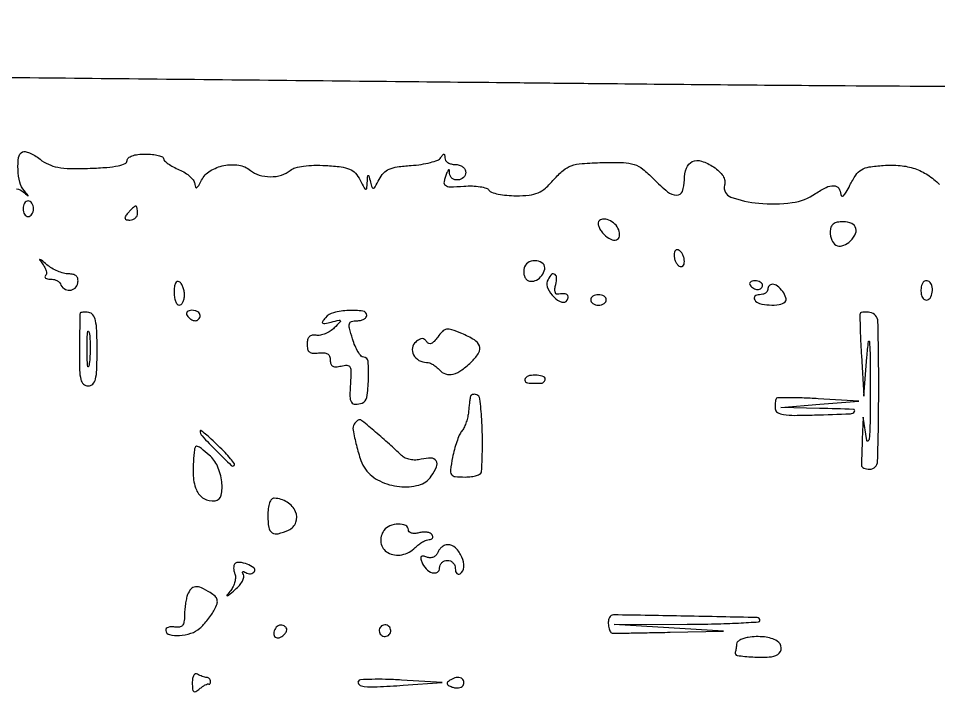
# Model space of a CAD drawing. Extents: x 0 to 5034, y 0 to 2560.
# Drawn here: x 1119.1 to 1295.8, y 1523.9 to 1655 of the extents above; entities that cross this region are included whole.
import ezdxf

# ---------------------------------------------------------------- set-up
doc = ezdxf.new("R2010")
doc.units = 0

msp = doc.modelspace()

# ---------------------------------------------------------------- linework, layer by layer
for points in [[(1335.047396, 1670.512766, 0.002272), (1335.21943, 1654.219003, 0.088942), (1335.90834, 1650.6849, -0.04039), (1336.702336, 1648.016351, -0.054181), (1336.954612, 1645.507142, -0.06616), (1336.672356, 1643.50684, -0.188411), (1335.841634, 1642.402124, -0.139257), (1334.212037, 1641.939097, -0.000276), (1307.009413, 1641.951253, -0.001686), (1273.709106, 1642.096831, -0.000691), (1228.5, 1642.50939, 0.000059), (1215.411025, 1642.645367, 0.000011), (1191.546875, 1642.889922, 0.000012), (1163.677591, 1643.174228, 0.000011), (1135, 1643.465462, -0.00093), (1107.604207, 1643.79406, -0.001392)], [(1118.758655, 1622.341458, -0.14192), (1120.05, 1621.75, 0.000938), (1120.926627, 1620.997148, 0.391638), (1121, 1621, 0.391638), (1121.002852, 1621.073373, 0.000938), (1120.25, 1621.95, -0.115987), (1119.401721, 1623.577337, -0.050157), (1119.035926, 1626.00844, -0.04967), (1119.151955, 1628.320383, -0.220424), (1119.882463, 1629.427358, -0.197306), (1120.385366, 1629.510564, -0.042979), (1121.23914, 1629.235618, -0.038604), (1122.241094, 1628.72082, -0.028689), (1123.261737, 1628.008758, 0.060268), (1124.873549, 1627.02912, 0.061813), (1126.658894, 1626.472413, 0.041176), (1129.07465, 1626.238586, 0.011547), (1132.869461, 1626.272383, 0.010535), (1136.1006, 1626.444015, 0.032628), (1138.262647, 1626.74731, 0.05), (1139.603416, 1627.168712, 0.298006), (1139.990187, 1627.75, -0.224746), (1140.237176, 1628.261312, -0.084329), (1140.949294, 1628.660013, -0.057067), (1142.059199, 1628.9177, -0.028537), (1143.5, 1629, -0.023699), (1144.84132, 1628.936389, -0.037816), (1145.971875, 1628.741888, -0.044076), (1146.779916, 1628.46144, -0.295322), (1147, 1628.12132, 0.208074), (1147.180943, 1627.70534, 0.033695), (1147.88125, 1627.135727, 0.032352), (1148.851056, 1626.540069, 0.023358), (1150, 1626, -0.042904), (1151.148909, 1625.404121, -0.049247), (1152.12308, 1624.64396, -0.055911), (1152.795872, 1623.842032, -0.145335), (1153.014742, 1623.12868, 0.094851), (1153.114614, 1622.631364, 0.47806), (1153.349, 1622.561014, 0.111258), (1153.729198, 1622.970031, 0.015269), (1154.287546, 1624, -0.141019), (1155.919667, 1625.764605, -0.087072), (1158.57313, 1626.795265, -0.086599), (1161.433477, 1626.86396, -0.136837), (1163.658772, 1625.868231, 0.101241), (1165.355291, 1624.961302, 0.071978), (1167.495098, 1624.647909, 0.07206), (1169.633377, 1624.95394, 0.102026), (1171.325376, 1625.855075, -0.105909), (1172.280607, 1626.354435, -0.033071), (1173.872517, 1626.684664, -0.029087), (1175.86906, 1626.845261, -0.019885), (1178.144526, 1626.805075, -0.015823), (1181.062274, 1626.544512, -0.070871), (1182.715361, 1626.100833, -0.109054), (1183.810258, 1625.317573, -0.066567), (1184.71096, 1624, 0.005538), (1185.484817, 1622.505456, 0.186289), (1185.783076, 1622.247227, 0.479548), (1185.99257, 1622.375402, 0.015536), (1186.10126, 1623.5, -0.002255), (1186.192133, 1624.800021, -0.33431), (1186.285644, 1624.906735, -0.39805), (1186.395174, 1624.83933, -0.002519), (1186.712861, 1623.627792, 0.021), (1187.028998, 1622.581395, 0.401827), (1187.30601, 1622.44025, 0.198805), (1187.640336, 1622.713613, 0.008081), (1188.370702, 1624.127792, -0.072285), (1189.210942, 1625.34318, -0.102554), (1190.279525, 1626.101538, -0.069159), (1191.871181, 1626.550116, -0.018327), (1194.504511, 1626.814212, 0.02118), (1196.457684, 1627.021353, 0.027218), (1198.226762, 1627.384449, 0.027055), (1199.628301, 1627.834873, 0.161216), (1200.215355, 1628.314212, -0.017185), (1200.60114, 1628.877204, -0.260394), (1200.809138, 1628.971642, -0.358227), (1200.948337, 1628.836329, -0.024839), (1200.984687, 1628.25, 0.156456), (1201.144102, 1627.773177, 0.095937), (1201.583002, 1627.367188, 0.078496), (1202.234059, 1627.09307, 0.060533), (1203, 1627, -0.072314), (1203.769411, 1626.888136, -0.08892), (1204.416667, 1626.5625, -0.10214), (1204.846791, 1626.075754, -0.130775), (1205, 1625.5, -0.206489), (1204.569795, 1624.502704, -0.170439), (1203.502954, 1624.028005, -0.180916), (1202.419828, 1624.335879, -0.221736), (1201.921053, 1625.25, 0.012807), (1201.865092, 1625.87933, 0.368729), (1201.754818, 1625.982056, 0.305583), (1201.612889, 1625.895099, 0.010802), (1201.346053, 1625.275, 0.038273), (1200.84154, 1623.690469, 0.300295), (1201.094901, 1623.00006, 0.16618), (1202.003291, 1622.712802, 0.012252), (1204.648263, 1622.838732, -0.024927), (1206.28501, 1622.87513, -0.032782), (1207.77207, 1622.736209, -0.034454), (1208.944138, 1622.46478, -0.182169), (1209.45728, 1622.069123, 0.176787), (1209.984523, 1621.653755, 0.02883), (1211.26323, 1621.314055, 0.028729), (1212.88312, 1621.078215, 0.021786), (1214.677329, 1621, 0.025872), (1217.208685, 1621.131071, 0.07529), (1218.899176, 1621.569504, 0.080237), (1220.323245, 1622.470654, 0.032193), (1221.952667, 1624.110813, -0.036078), (1223.723865, 1625.866222, -0.093611), (1225.274865, 1626.758635, -0.066646), (1227.344261, 1627.183178, -0.012047), (1231.275256, 1627.360813, -0.011829), (1235.307769, 1627.350365, -0.070513), (1237.377382, 1627.001406, -0.093585), (1238.999093, 1626.127093, -0.028896), (1241.059559, 1624.25, 0.027814), (1243.766407, 1621.773319, 0.163593), (1245.542239, 1621.102665, 0.327696), (1246.622124, 1621.836003, 0.085433), (1247, 1624.031385, -0.083958), (1247.386135, 1626.314751, -0.207128), (1248.512769, 1627.539919, -0.185038), (1250.286595, 1627.633761, -0.066839), (1252.602144, 1626.52503, -0.040683), (1253.691772, 1625.676985, -0.072214), (1254.409257, 1624.796842, -0.090451), (1254.745847, 1623.900837, -0.109109), (1254.711386, 1623.004342, 0.38993), (1255.916875, 1620.732327, 0.06236), (1261.28715, 1619.560526, 0.05441), (1267.684691, 1619.678496, 0.121559), (1272.192078, 1621.421983, -0.038843), (1274.194485, 1622.604298, -0.123441), (1275.703608, 1622.92608, -0.231906), (1276.637174, 1622.426545, -0.15337), (1277.026224, 1621.25, 0.263383), (1277.210195, 1620.936049, 0.340033), (1277.530302, 1620.977854, 0.065744), (1278.078994, 1621.693516, 0.016293), (1278.776224, 1623, -0.032532), (1279.91277, 1624.972752, -0.111539), (1280.977401, 1625.986492, -0.096623), (1282.460247, 1626.521242, -0.021014), (1285.175452, 1626.825081, -0.040075), (1288.442191, 1626.79016, -0.059061), (1291.245671, 1626.196191, -0.062522), (1293.714528, 1624.998579, -0.052267), (1295.979364, 1623.163472, 0.015167)]]:
    msp.add_lwpolyline(points, format="xyb")
for points in [[(1120, 1618.5, 0.064853), (1120.074694, 1617.926543, 0.082425), (1120.29375, 1617.440625, 0.098894), (1120.618646, 1617.115568, 0.148195), (1121, 1617, 0.148195), (1121.381354, 1617.115568, 0.098894), (1121.70625, 1617.440625, 0.082425), (1121.925306, 1617.926543, 0.064853), (1122, 1618.5, 0.064853), (1121.925306, 1619.073457, 0.082425), (1121.70625, 1619.559375, 0.098894), (1121.381354, 1619.884432, 0.148195), (1121, 1620, 0.148195), (1120.618646, 1619.884432, 0.098894), (1120.29375, 1619.559375, 0.082425), (1120.074694, 1619.073457, 0.064853)], [(1140.138321, 1617.666667, 0.02929), (1139.649087, 1617.0015, 0.21616), (1139.591728, 1616.621532, 0.284908), (1139.838836, 1616.396015, 0.046192), (1140.515876, 1616.333333, 0.088623), (1141.082526, 1616.434565, 0.094873), (1141.564039, 1616.725, 0.099964), (1141.886165, 1617.15801, 0.110531), (1142, 1617.666667, 0.02678), (1141.972616, 1618.177572, 0.042237), (1141.889093, 1618.608333, 0.051723), (1141.768099, 1618.911882, 0.278952), (1141.622445, 1619, 0.165873), (1141.41642, 1618.929718, 0.018608), (1141.030742, 1618.608333, 0.020979), (1140.589687, 1618.177323, 0.015561)], [(1230.522834, 1616.036946, 0.176299), (1230.429478, 1615.58696, 0.064509), (1230.607607, 1614.951471, 0.05389), (1231.002928, 1614.244407, 0.042004), (1231.571429, 1613.571429, 0.077297), (1232.840491, 1612.643975, 0.197932), (1233.952871, 1612.548062, 0.291408), (1234.523671, 1613.227277, 0.125193), (1234.379007, 1614.454706, 0.109016), (1233.642439, 1615.570213, 0.095457), (1232.471572, 1616.336831, 0.119302), (1231.301581, 1616.515912, 0.23721)], [(1275, 1614.059017, 0.088167), (1275.280917, 1612.478313, 0.17691), (1276.088511, 1611.523303, 0.196673), (1277.251353, 1611.370978, 0.109076), (1278.543805, 1612.036355, 0.083741), (1279.736224, 1613.4209, 0.203071), (1279.924987, 1614.73009, 0.229896), (1279.124226, 1615.66278, 0.102714), (1277.5, 1616, 0.044995), (1276.330218, 1615.894518, 0.120661), (1275.572002, 1615.555902, 0.147833), (1275.146387, 1614.956027, 0.081061)], [(1245, 1609.618034, 0.059645), (1245.074178, 1608.99842, 0.050746), (1245.29375, 1608.377112, 0.053126), (1245.617096, 1607.846464, 0.091204), (1246, 1607.5, 0.131946), (1246.379909, 1607.386134, 0.190139), (1246.70625, 1607.504138, 0.14379), (1246.926373, 1607.853366, 0.069308), (1247, 1608.381966, 0.059645), (1246.925822, 1609.00158, 0.050746), (1246.70625, 1609.622888, 0.053126), (1246.382904, 1610.153536, 0.091204), (1246, 1610.5, 0.131946), (1245.620091, 1610.613866, 0.190139), (1245.29375, 1610.495862, 0.14379), (1245.073627, 1610.146634, 0.069308)], [(1123.758557, 1607.907991, -0.043635), (1124.178562, 1607.250225, -0.058711), (1124.429787, 1606.590349, -0.072837), (1124.486967, 1606.026509, -0.187411), (1124.324657, 1605.657991, 0.19076), (1124.217422, 1605.410185, 0.251109), (1124.325056, 1605.193285, 0.115005), (1124.686121, 1605.045239, 0.04005), (1125.25, 1605, -0.05439), (1125.88032, 1604.93123, -0.058138), (1126.466146, 1604.728281, -0.065281), (1126.922779, 1604.4291, -0.129346), (1127.166667, 1604.075, 0.15806), (1127.87289, 1603.163915, 0.163914), (1128.968357, 1602.857274, 0.170878), (1129.992873, 1603.278996, 0.170415), (1130.52868, 1604.25, 0.0825), (1130.530248, 1605.02873, 0.15975), (1130.246104, 1605.575276, 0.138411), (1129.656966, 1605.896715, 0.056157), (1128.740257, 1606, -0.065887), (1127.793822, 1606.125259, -0.03411), (1126.663729, 1606.514062, -0.033207), (1125.53813, 1607.080096, -0.042906), (1124.595974, 1607.75, 0.003459), (1123.536299, 1608.637012, 0.126555), (1123.251822, 1608.770328, 0.675547), (1123.190747, 1608.674838, 0.009064)], [(1216.305362, 1607.353377, 0.065961), (1216.15347, 1606.718065, 0.059256), (1216.163918, 1606.040837, 0.062675), (1216.326938, 1605.425519, 0.100644), (1216.625577, 1604.974423, 0.18612), (1217.536781, 1604.570376, 0.136314), (1218.626332, 1604.815872, 0.111147), (1219.602132, 1605.661345, 0.099549), (1220.169821, 1606.876627, 0.26453), (1219.867434, 1607.933565, 0.164506), (1218.673598, 1608.508544, 0.135497), (1217.19719, 1608.290529, 0.1997)], [(1149, 1602.559017, 0.037227), (1149.073066, 1601.579009, 0.055981), (1149.29375, 1600.751711, 0.073461), (1149.616918, 1600.186221, 0.230178), (1150, 1600, 0.186414), (1150.381787, 1600.147465, 0.089706), (1150.70625, 1600.570164, 0.069539), (1150.926216, 1601.198222, 0.049547), (1151, 1601.940983, 0.046881), (1150.925923, 1602.729296, 0.046318), (1150.70625, 1603.49335, 0.050262), (1150.383556, 1604.123976, 0.111412), (1150, 1604.5, 0.253782), (1149.615199, 1604.521766, 0.1651), (1149.287316, 1604.205217, 0.083483), (1149.068671, 1603.520664, 0.035659)], [(1220.674428, 1604.593956, 0.212847), (1220.750494, 1603.160844, 0.082659), (1221.959162, 1601.528659, 0.103779), (1223.453038, 1600.588681, 0.357125), (1224.45974, 1600.934857, 0.119593), (1224.670631, 1601.580927, 0.280149), (1224.449909, 1602.016708, 0.147921), (1223.770998, 1602.198738, 0.037433), (1222.622231, 1602.075831, -0.27467), (1222.333301, 1602.182842, -0.125488), (1222.159213, 1602.562128, -0.072311), (1222.136598, 1603.185506, -0.036934), (1222.278612, 1603.95741, 0.066654), (1222.447506, 1605.327361, 0.304577), (1222.016226, 1605.955405, 0.336716), (1221.324958, 1605.762724, 0.070861)], [(1259.603006, 1603.833333, 0.071639), (1259.869696, 1603.514519, 0.05288), (1260.243158, 1603.244792, 0.053298), (1260.660916, 1603.061561, 0.076861), (1261.059017, 1603, 0.087308), (1261.418314, 1603.063221, 0.094392), (1261.723586, 1603.244792, 0.100145), (1261.927786, 1603.515437, 0.112153), (1262, 1603.833333, 0.170324), (1261.888458, 1604.151276, 0.094314), (1261.572297, 1604.421875, 0.074868), (1261.100961, 1604.604892, 0.055286), (1260.543989, 1604.666667, 0.05773), (1260.023273, 1604.606344, 0.124167), (1259.66697, 1604.421875, 0.190804), (1259.528782, 1604.149103, 0.16277)], [(1292.754232, 1604.266312, 0.084697), (1292.436116, 1603.221291, 0.082939), (1292.479003, 1602.121909, 0.104464), (1292.84371, 1601.288862, 0.234312), (1293.437328, 1600.972506, 0.26629), (1294.162879, 1601.360605, 0.1021), (1294.575922, 1602.472687, 0.093314), (1294.533019, 1603.735512, 0.201974), (1293.980032, 1604.512341, 0.086456), (1293.629461, 1604.652808, 0.102024), (1293.272696, 1604.654687, 0.11056), (1292.965717, 1604.518222, 0.11748)], [(1263, 1603, -0.153634), (1262.879982, 1602.618621, -0.097988), (1262.542039, 1602.29375, -0.080552), (1262.037096, 1602.074545, -0.062283), (1261.440983, 1602, 0.066118), (1260.889346, 1601.926733, 0.138808), (1260.521475, 1601.70625, 0.191142), (1260.392057, 1601.379648, 0.139169), (1260.5, 1601, 0.193233), (1261.418957, 1600.322256, 0.048802), (1263.289746, 1600.027685, 0.049088), (1265.20952, 1600.103453, 0.163395), (1266.324657, 1600.657991, 0.288281), (1266.500284, 1601.428677, 0.073819), (1265.876749, 1602.612882, 0.06804), (1264.869033, 1603.656498, 0.16832), (1263.877555, 1604, 0.113195), (1263.542798, 1603.923231, 0.100249), (1263.257782, 1603.70625, 0.094078), (1263.066543, 1603.381846, 0.086481)], [(1229, 1601, 0.148195), (1229.115568, 1600.618646, 0.098894), (1229.440625, 1600.29375, 0.082425), (1229.926543, 1600.074694, 0.064853), (1230.5, 1600, 0.064853), (1231.073457, 1600.074694, 0.082425), (1231.559375, 1600.29375, 0.098894), (1231.884432, 1600.618646, 0.148195), (1232, 1601, 0.148195), (1231.884432, 1601.381354, 0.098894), (1231.559375, 1601.70625, 0.082425), (1231.073457, 1601.925306, 0.064853), (1230.5, 1602, 0.064853), (1229.926543, 1601.925306, 0.082425), (1229.440625, 1601.70625, 0.098894), (1229.115568, 1601.381354, 0.148195)], [(1130.944444, 1598.411516, 0.029298), (1130.920813, 1598.099578, 0.00038), (1130.888889, 1596.13807, 0.0011), (1130.858645, 1593.866702, 0.000721), (1130.833333, 1591.25, 0.007753), (1130.8605, 1587.516445, 0.054877), (1131.099562, 1585.721774, 0.148097), (1131.623284, 1584.840354, 0.187298), (1132.5, 1584.5, 0.191111), (1133.379486, 1584.848902, 0.143909), (1133.910049, 1585.75525, 0.053405), (1134.164173, 1587.597982, 0.007584), (1134.222222, 1591.425055, 0.008702), (1134.158814, 1595.068017, 0.046653), (1133.905523, 1597.035322, 0.104955), (1133.413304, 1598.107373, 0.198938), (1132.611111, 1598.586571, 0.024082), (1131.989652, 1598.647403, 0.038537), (1131.456944, 1598.632689, 0.045466), (1131.068198, 1598.555698, 0.295752)], [(1151.5, 1598, 0.06081), (1151.806203, 1597.617485, 0.051032), (1152.2129, 1597.29375, 0.053229), (1152.653442, 1597.073302, 0.089642), (1153.059017, 1597, 0.105429), (1153.418051, 1597.076556, 0.099231), (1153.723586, 1597.29375, 0.096318), (1153.928382, 1597.618268, 0.092995), (1154, 1598, 0.153634), (1153.879982, 1598.381379, 0.097988), (1153.542039, 1598.70625, 0.080552), (1153.037096, 1598.925455, 0.062283), (1152.440983, 1599, 0.066118), (1151.889346, 1598.926733, 0.138808), (1151.521475, 1598.70625, 0.191142), (1151.392057, 1598.379648, 0.139169)], [(1178.065294, 1597.578674, 0.024197), (1177.496985, 1596.82225, 0.40477), (1177.546264, 1596.540695, 0.213046), (1177.930283, 1596.459451, 0.010991), (1179.192849, 1596.759486, -0.005546), (1180.68436, 1597.131131, -0.34508), (1180.916383, 1597.02431, -0.320041), (1180.878149, 1596.761959, -0.005139), (1179.772439, 1595.631822, -0.052922), (1178.981954, 1594.992194, -0.046089), (1178.038287, 1594.497978, -0.048549), (1177.090675, 1594.211781, -0.091631), (1176.294881, 1594.20101, 0.081524), (1175.524781, 1594.206039, 0.154148), (1174.974432, 1593.931967, 0.138879), (1174.645101, 1593.365837, 0.06136), (1174.533388, 1592.5, 0.063328), (1174.647493, 1591.55955, 0.170461), (1175.014137, 1591.005873, 0.15119), (1175.681238, 1590.763791, 0.046742), (1176.760946, 1590.812858, -0.046761), (1177.776869, 1590.858988, -0.125636), (1178.463277, 1590.648131, -0.162501), (1178.859898, 1590.177826, -0.094889), (1179, 1589.446227, 0.081383), (1179.121482, 1588.704812, 0.188065), (1179.477667, 1588.279008, 0.14641), (1180.102831, 1588.144679, 0.044198), (1181.071051, 1588.308329, -0.062543), (1182.207106, 1588.457841, -0.279053), (1182.760197, 1588.127556, -0.128936), (1182.970929, 1587.234585, -0.011843), (1182.859812, 1584.940213, 0.01776), (1182.769489, 1582.470848, 0.137183), (1183.076686, 1581.367818, 0.269371), (1183.796763, 1580.974196, 0.074075), (1185.119677, 1581.206559, 0.283189), (1186.01718, 1582.278365, 0.027833), (1186.33172, 1585.781885, 0.028126), (1186.254699, 1589.227156, 0.391495), (1185.417781, 1590.00044, -0.217065), (1184.931038, 1590.221959, -0.041015), (1184.337924, 1591.028254, -0.037143), (1183.75181, 1592.159627, -0.026494), (1183.261382, 1593.5, -0.011464), (1182.679016, 1595.565179, -0.121942), (1182.671005, 1596.431885, -0.27297), (1183.085382, 1596.862316, -0.067965), (1184.093601, 1597, 0.050482), (1184.823084, 1597.07384, 0.07045), (1185.439995, 1597.29375, 0.09057), (1185.854916, 1597.618265, 0.183626), (1186, 1598, 0.376134), (1185.245278, 1598.861325, 0.04623), (1182.532812, 1598.968103, 0.045009), (1179.63042, 1598.550187, 0.16269)], [(1280.818177, 1598.48929, 0.203536), (1280.699355, 1598.200919, 0.002098), (1280.732745, 1595.96537, 0.006315), (1280.815369, 1593.364767, 0.004008), (1280.974145, 1590.33778), (1281.448291, 1582.5), (1282.043987, 1590, -0.009161), (1282.340582, 1593.029804, -0.899307), (1282.522011, 1593.027994, -0.022315), (1282.637399, 1590.782376, -0.001144), (1282.669648, 1583.5, -0.003271), (1282.644242, 1577.728267, -0.014858), (1282.50759, 1574.369142, -0.207196), (1282.263362, 1573.898856, -0.579142), (1282, 1574), (1281.300387, 1578.5), (1281.150194, 1574.25, 0.000574), (1281.092671, 1572.567551, 0.000749), (1281.044119, 1571.028125, 0.000553), (1281.006782, 1569.737604, 0.006955), (1281, 1569.25, 0.197133), (1281.117531, 1568.963485, 0.086164), (1281.457904, 1568.720313, 0.06609), (1281.962177, 1568.555186, 0.046148), (1282.558824, 1568.5, 0.406014), (1284.105748, 1570.004091, 0.006453), (1284.309239, 1583.416189, 0.006481), (1284.165599, 1596.845348, 0.365428), (1282.627, 1598.584239, 0.021893), (1282.032952, 1598.645013, 0.027661), (1281.480766, 1598.646595, 0.027779), (1281.031464, 1598.597886, 0.15493)], [(1132.724731, 1588.767909, -0.069146), (1132.574262, 1588.205163, -0.756877), (1132.435944, 1588.222448, -0.031761), (1132.337136, 1589.352754, -0.005499), (1132.309869, 1591.5, -0.005888), (1132.331591, 1593.655786, -0.025342), (1132.424528, 1594.934948, -0.556092), (1132.565802, 1595.000181, -0.212532), (1132.714526, 1594.767909, -0.024559), (1132.845055, 1593.487453, -0.012695), (1132.888655, 1591.878422, -0.01259), (1132.849672, 1590.218327, -0.018638)], [(1199.622091, 1593.870847, -0.032784), (1198.958934, 1593.04498, -0.107074), (1198.389835, 1592.642669, -0.199912), (1197.912474, 1592.639136, -0.158816), (1197.51538, 1592.975115, 0.088054), (1197.109583, 1593.429265, 0.175233), (1196.65761, 1593.578526, 0.128237), (1196.110978, 1593.419527, 0.038665), (1195.398641, 1592.91588, 0.183564), (1194.7633, 1591.793216, 0.162512), (1194.992004, 1590.463344, 0.139689), (1196.029455, 1589.393651, 0.13153), (1197.5, 1589, -0.090088), (1198.066929, 1588.897018, -0.043036), (1198.737617, 1588.576836, -0.040796), (1199.40046, 1588.110632, -0.045923), (1199.950668, 1587.559441, 0.147547), (1201.131563, 1586.777134, 0.139085), (1202.578133, 1586.754402, 0.092554), (1204.289888, 1587.571303, 0.038907), (1206.236109, 1589.236109, 0.062569), (1207.518233, 1590.886665, 0.227842), (1207.630968, 1592.173086, 0.170749), (1206.666615, 1593.320659, 0.033931), (1204.234653, 1594.543383, 0.018038), (1202.328624, 1595.265071, 0.118212), (1201.317761, 1595.356853, 0.16243), (1200.534783, 1594.962242, 0.042752)], [(1216.444954, 1585.910933, 0.158234), (1216.360563, 1585.565646, 0.191241), (1216.505305, 1585.267587, 0.126796), (1216.88443, 1585.066068, 0.059147), (1217.440983, 1585), (1218.688914, 1585), (1219.5, 1585, 0.114011), (1219.709794, 1585.048468, 0.065984), (1219.926563, 1585.19231, 0.060583), (1220.117138, 1585.404347, 0.061664), (1220.25, 1585.654671, 0.406555), (1219.990025, 1586.256924, 0.081115), (1218.730658, 1586.550631, 0.06433), (1217.240508, 1586.459265, 0.209878)], [(1205.872377, 1582.333333, 0.006981), (1205.808471, 1581.873206, 0.001575), (1205.713219, 1581.089148, 0.001632), (1205.609101, 1580.183648, 0.001582), (1205.509777, 1579.26802, -0.034697), (1205.342976, 1578.320511, -0.026934), (1205.036, 1577.319204, -0.027597), (1204.645797, 1576.412791, -0.0573), (1204.226886, 1575.76802, 0.069827), (1203.776713, 1575.035768, 0.019119), (1203.280944, 1573.770918, 0.018939), (1202.823496, 1572.278642, 0.01871), (1202.478195, 1570.75, 0.01287), (1202.09207, 1568.342119, 0.177986), (1202.280624, 1567.495013, 0.231071), (1202.950863, 1567.088384, 0.022793), (1204.888709, 1567, 0.030418), (1206.084573, 1567.07282, 0.046089), (1207.102378, 1567.29375, 0.057199), (1207.821717, 1567.615105, 0.250259), (1208.055556, 1568, 0.012464), (1208.218226, 1573.319302, 0.017349), (1208.079858, 1578.08118, 0.011001), (1207.741832, 1582.013774, 0.293329), (1207.111111, 1582.796296, 0.070843), (1206.676859, 1582.875452, 0.099454), (1206.2889, 1582.813079, 0.121386), (1206.008357, 1582.621455, 0.14551)], [(1264.586588, 1582, 0.066684), (1264.506885, 1581.717679, 0.015797), (1264.452867, 1581.230323, 0.015979), (1264.426202, 1580.661513, 0.015151), (1264.435134, 1580.081952, 0.262119), (1264.86198, 1579.398719, 0.086567), (1266.023769, 1579.004703, 0.038988), (1268.156063, 1578.841622, 0.007705), (1271.991597, 1578.906882, 0.002038), (1278.873833, 1579.158179, 0.229379), (1279.656275, 1579.577063, 0.601272), (1279.454267, 1579.990596, 0.002351), (1272.916667, 1580.180158), (1265.5, 1580.360316), (1273, 1580.956013), (1280.5, 1581.551709), (1272.651454, 1582.025855, 0.006098), (1269.627099, 1582.171568, 0.009789), (1267.044875, 1582.213845, 0.004009), (1264.868968, 1582.18942, 0.293852)], [(1183.596508, 1577.156154, 0.185379), (1183.381035, 1576.017216, 0.016152), (1184.011875, 1573.085127, 0.021126), (1184.866745, 1570.183041, 0.078281), (1185.753587, 1568.5, 0.119783), (1188.483546, 1566.241517, 0.087073), (1192.287828, 1565.151586, 0.093804), (1195.978578, 1565.453946, 0.174484), (1198.401594, 1567.162968, 0.052408), (1199.393434, 1568.951673, 0.239319), (1199.314829, 1570.101957, 0.26475), (1198.365321, 1570.639501, 0.060931), (1196.468275, 1570.402682, -0.053851), (1195.40067, 1570.254076, -0.056228), (1194.341872, 1570.340698, -0.060172), (1193.397752, 1570.647467, -0.084383), (1192.668923, 1571.149011, 0.009881), (1190.34051, 1573.323963, 0.0074), (1187.69441, 1575.629713, 0.002434), (1185.087702, 1577.812458, 0.174809), (1184.567675, 1578, 0.135823), (1184.358939, 1577.942232, 0.043873), (1184.096918, 1577.75212, 0.040014), (1183.829254, 1577.479076, 0.035486)], [(1154, 1575.844481, 0.190716), (1154.381181, 1574.881489, 0.007214), (1157.120811, 1572.046193, 0.005418), (1159.981, 1569.231991, 0.408677), (1160.570911, 1569.237577, 0.37094), (1160.592743, 1569.528189, 0.012404), (1159.829071, 1570.511695, 0.018081), (1158.792485, 1571.690713, 0.010915), (1157.48502, 1573.01452, 0.007618), (1156.147601, 1574.271851, 0.014319), (1155.023724, 1575.239169, 0.011359), (1154.147022, 1575.918627, 0.615653)], [(1152.910887, 1572.25, 0.032117), (1152.661405, 1567.638903, 0.094065), (1153.28399, 1564.531507, 0.166636), (1154.730871, 1562.866956, 0.169363), (1156.88402, 1562.454064, 0.309021), (1158.046177, 1563.527008, 0.088905), (1158.17128, 1566.103225, 0.072524), (1157.338274, 1569.071298, 0.109923), (1155.748768, 1571.217892, 0.008374), (1154.240335, 1572.482514, 0.083225), (1153.52427, 1572.887657, 0.321744), (1153.131614, 1572.777399, 0.139956)], [(1167, 1559.5, 0.041314), (1167.18031, 1557.321539, 0.206715), (1167.829454, 1556.31511, 0.213139), (1168.991675, 1556.115291, 0.043962), (1171, 1556.820285, 0.197607), (1172.399777, 1558.307429, 0.199566), (1172.340782, 1560.341177, 0.151402), (1170.737747, 1562.156122, 0.123275), (1168.25, 1562.929715, 0.229288), (1167.733069, 1562.714433, 0.094252), (1167.334265, 1562.045262, 0.06001), (1167.080075, 1560.957799, 0.027444)], [(1189.311092, 1556.75, 0.201919), (1188.724441, 1554.384744, 0.231894), (1190.048529, 1552.494657, 0.176817), (1192.740964, 1552.076831, 0.14841), (1195.302852, 1553.445709, -0.032711), (1195.981028, 1554.040515, -0.032465), (1196.732638, 1554.543427, -0.034257), (1197.446227, 1554.893691, -0.097258), (1197.987588, 1555, 0.087554), (1198.37681, 1555.068682, 0.166416), (1198.621462, 1555.266173, 0.178544), (1198.683785, 1555.560757, 0.102532), (1198.558021, 1555.90612, 0.15438), (1198.198685, 1556.21553, 0.064046), (1197.575304, 1556.392509, 0.054994), (1196.805232, 1556.422423, 0.046215), (1195.999004, 1556.289489, -0.049856), (1195.224988, 1556.167635, -0.086541), (1194.580515, 1556.242817, -0.126681), (1194.158725, 1556.496111, -0.196983), (1194, 1556.883369, 0.296028), (1193.474175, 1557.693675, 0.11247), (1192.090143, 1557.967844, 0.088708), (1190.449909, 1557.626142, 0.137572)], [(1199.644843, 1552.516859, -0.097976), (1199.306695, 1551.979578, -0.104509), (1198.796212, 1551.626221, -0.102083), (1198.17618, 1551.504563, -0.089412), (1197.526514, 1551.628199, 0.042584), (1196.831926, 1551.828902, 0.247507), (1196.478427, 1551.723765, 0.252037), (1196.369528, 1551.375012, 0.043847), (1196.565978, 1550.688659, 0.099141), (1197.384249, 1549.395149, 0.121611), (1198.586724, 1548.62934, 0.22178), (1199.554525, 1548.737645, 0.261438), (1200, 1549.531385, -0.10122), (1200.114629, 1550.091819, -0.098432), (1200.440625, 1550.568594, -0.097416), (1200.927495, 1550.887999, -0.096899), (1201.5, 1551, -0.103052), (1202.072373, 1550.880765, -0.098802), (1202.559375, 1550.542039, -0.09695), (1202.885705, 1550.036055, -0.095165), (1203, 1549.440983, 0.059147), (1203.066068, 1548.88443, 0.126796), (1203.267587, 1548.505305, 0.191241), (1203.565646, 1548.360563, 0.158234), (1203.910933, 1548.444954, 0.252412), (1204.629201, 1549.691538, 0.108022), (1204.26046, 1551.64062, 0.099106), (1203.071395, 1553.379592, 0.195815), (1201.547972, 1554, 0.099066), (1200.995473, 1553.889447, 0.066856), (1200.438655, 1553.564327, 0.063825), (1199.962091, 1553.083858, 0.071982)], [(1160.626806, 1550.293472, 0.152754), (1160.476764, 1550.006834, 0.051898), (1160.440946, 1549.532466, 0.045826), (1160.509081, 1548.967049, 0.038742), (1160.680777, 1548.389499, -0.10166), (1160.791216, 1547.721241, -0.052598), (1160.669264, 1546.879856, -0.049193), (1160.35318, 1546.006748, -0.053309), (1159.879109, 1545.237265, 0.005408), (1159.165452, 1544.29433, 0.67521), (1159.222656, 1544.201181, 0.133109), (1159.490404, 1544.32475, 0.002244), (1160.743652, 1545.383647, 0.038668), (1161.543016, 1546.179701, 0.053157), (1162.118554, 1547.01385, 0.06548), (1162.406118, 1547.761962, 0.20005), (1162.32191, 1548.288155, -0.046297), (1162.146964, 1548.640334, -0.332226), (1162.195074, 1548.812168, -0.271474), (1162.39292, 1548.837256, -0.037402), (1162.776393, 1548.638197, 0.081756), (1163.233127, 1548.450227, 0.092112), (1163.706833, 1548.429575, 0.100676), (1164.123413, 1548.577315, 0.119498), (1164.419654, 1548.869998, 0.384818), (1164.291294, 1549.570914, 0.074119), (1163.060481, 1550.254547, 0.06296), (1161.540713, 1550.615659, 0.227016)], [(1151.606989, 1544.418213, 0.038007), (1151.373678, 1543.637597, 0.016539), (1151.178303, 1542.572261, 0.016255), (1151.04441, 1541.421143, 0.020825), (1151, 1540.355354, -0.038531), (1150.908462, 1539.169276, -0.138742), (1150.595443, 1538.486342, -0.182959), (1150.031139, 1538.175576, -0.077477), (1149.153277, 1538.187142, 0.0471), (1148.452986, 1538.23884, 0.080396), (1147.877442, 1538.133581, 0.119916), (1147.514345, 1537.895677, 0.217121), (1147.403277, 1537.565473, 0.316137), (1148.118495, 1536.742604, 0.07606), (1150.021596, 1536.568831, 0.064644), (1152.246714, 1536.996486, 0.100732), (1153.935523, 1537.962929, 0.028316), (1154.68493, 1538.700118, 0.017054), (1155.491095, 1539.651625, 0.017057), (1156.230157, 1540.655365, 0.02844), (1156.772905, 1541.553242, 0.04166), (1157.247438, 1542.664541, 0.143518), (1157.274738, 1543.439639, 0.14716), (1156.879846, 1544.095286, 0.044585), (1155.943451, 1544.803242, 0.032031), (1154.237558, 1545.722387, 0.130413), (1153.086322, 1545.920959, 0.194538), (1152.252029, 1545.494188, 0.087038)], [(1232.589483, 1540, 0.093372), (1232.385889, 1539.118514, 0.064463), (1232.476103, 1538.095601, 0.073168), (1232.789292, 1537.270534, 0.2719), (1233.25, 1537, 0.00437), (1233.806592, 1537.004865, 0.000078), (1236.790625, 1537.0575, 0.000195), (1240.267725, 1537.120733, 0.00013), (1244.25, 1537.195746), (1254.5, 1537.391492), (1244, 1538.024819), (1233.5, 1538.658147), (1247.5, 1538.729516, 0.004391), (1252.868189, 1538.80403, 0.00731), (1257.3875, 1538.972598, 0.002136), (1261.248586, 1539.189721, 0.396618), (1261.5, 1539.456811, 0.407807), (1260.954752, 1540.014146, 0.000784), (1247.168397, 1540.29481, 0.000847), (1233.414218, 1540.529915, 0.301956)], [(1168.468963, 1537.949781, 0.116221), (1168.141241, 1536.967994, 0.258096), (1168.448742, 1536.268926, 0.251496), (1169.214666, 1536.146534, 0.113251), (1170.103799, 1536.703799, 0.053431), (1170.515485, 1537.214314, 0.136091), (1170.655459, 1537.664644, 0.169261), (1170.531428, 1538.059296, 0.094625), (1170.156231, 1538.403444, 0.105525), (1169.716563, 1538.560607, 0.099247), (1169.240657, 1538.529717, 0.096292), (1168.801911, 1538.315254, 0.09291)], [(1188.552786, 1538.08541, 0.099038), (1188.401684, 1537.679226, 0.097945), (1188.417584, 1537.244476, 0.097945), (1188.597789, 1536.848514, 0.099038), (1188.91459, 1536.552786, 0.099038), (1189.320774, 1536.401684, 0.097945), (1189.755524, 1536.417584, 0.097945), (1190.151486, 1536.597789, 0.099038), (1190.447214, 1536.91459, 0.099038), (1190.598316, 1537.320774, 0.097945), (1190.582416, 1537.755524, 0.097945), (1190.402211, 1538.151486, 0.099038), (1190.08541, 1538.447214, 0.099038), (1189.679226, 1538.598316, 0.097945), (1189.244476, 1538.582416, 0.097945), (1188.848514, 1538.402211, 0.099038)], [(1259.25, 1536.212179, 0.038193), (1258.388656, 1536.009388, 0.052608), (1257.660938, 1535.690767, 0.064714), (1257.160285, 1535.312488, 0.201277), (1257, 1534.930449, -0.022757), (1256.981725, 1534.529127, -0.017325), (1256.926563, 1534.092459, -0.01762), (1256.846051, 1533.685983, -0.038752), (1256.75, 1533.384304, 0.489786), (1257.120166, 1532.745493, 0.020545), (1260.135432, 1532.462294, 0.024234), (1263.287911, 1532.449351, 0.127998), (1264.925824, 1532.954157, 0.270724), (1265.604789, 1534.231851, 0.257841), (1264.838802, 1535.495309, 0.105371), (1262.350512, 1536.295471, 0.064096)], [(1152.5, 1527.489545, 0.020203), (1152.54852, 1526.28921, 0.203152), (1152.775731, 1525.85453, 0.313969), (1153.171866, 1525.82283, 0.041056), (1153.903695, 1526.335037, -0.021266), (1154.46664, 1526.763167, -0.031492), (1154.996781, 1527.084355, -0.032317), (1155.437519, 1527.279665, -0.24944), (1155.653695, 1527.25, 0.204068), (1155.784452, 1527.220393, 0.198837), (1155.898273, 1527.29375, 0.106591), (1155.975481, 1527.479793, 0.045279), (1156, 1527.75, 0.098534), (1155.942803, 1528.037421, 0.095899), (1155.779687, 1528.284186, 0.095889), (1155.536253, 1528.452273, 0.098492), (1155.25, 1528.515313, -0.059657), (1154.892247, 1528.565577, -0.02479), (1154.426563, 1528.713891, -0.024099), (1153.937899, 1528.92401, -0.028624), (1153.5, 1529.169821, 0.225781), (1153.116949, 1529.217808, 0.180541), (1152.788889, 1528.954292, 0.094322), (1152.569302, 1528.350391, 0.040187)], [(1202.118408, 1528.07318, 0.03936), (1201.533274, 1527.644526, 0.268353), (1201.419978, 1527.319611, 0.227867), (1201.64177, 1527.0198, 0.029854), (1202.384129, 1526.682837, 0.058511), (1203.018371, 1526.521214, 0.067768), (1203.641177, 1526.522896, 0.078711), (1204.158376, 1526.680128, 0.142196), (1204.484287, 1526.974576, 0.191013), (1204.62606, 1527.771326, 0.23802), (1204.165803, 1528.353794, 0.152732), (1203.196475, 1528.482104, 0.095806)], [(1184.385142, 1527.819098, 0.393063), (1184.519189, 1527.153388, 0.133576), (1185.531523, 1526.775239, 0.035457), (1187.981942, 1526.723701, 0.005063), (1193, 1527.025047), (1200.5, 1527.551709), (1192.651454, 1528.025855, 0.008382), (1189.613181, 1528.158333, 0.012956), (1186.9857, 1528.160705, 0.00725), (1184.814541, 1528.074885, 0.246431)]]:
    msp.add_lwpolyline(points, format="xyb", close=True)

doc.saveas('drawing.dxf')
